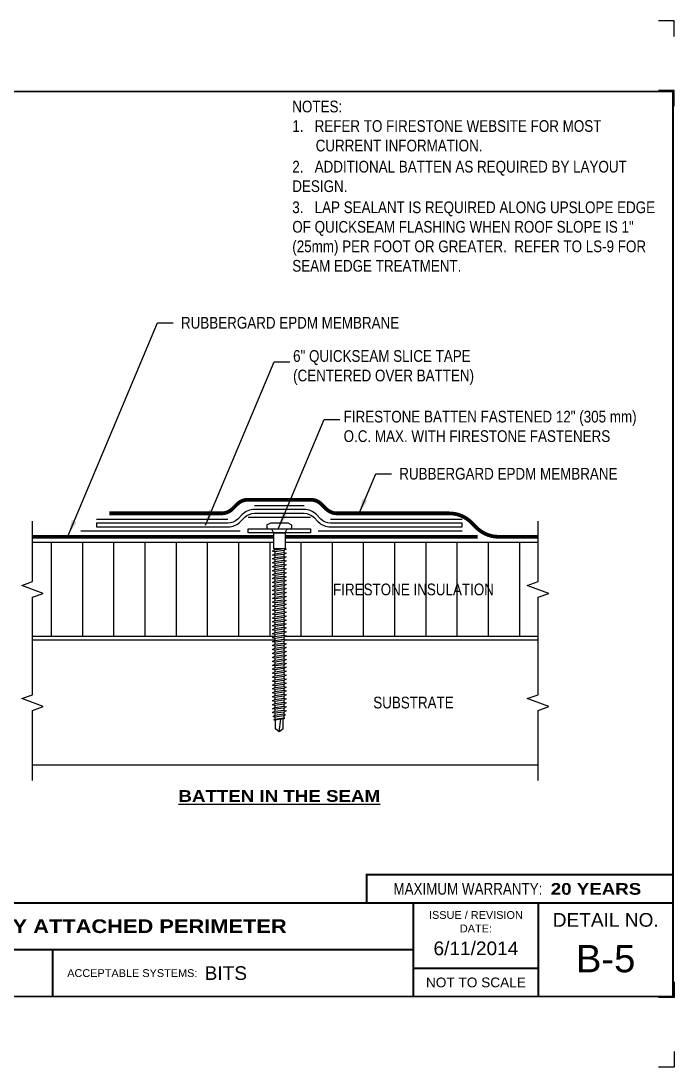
# Model space of a CAD drawing. Header units: inches. Extents: x 233.4 to 253.5, y -206.2 to -189.4.
# Drawn here: x 243.01 to 253.48, y -206.2 to -189.44 of the extents above; entities that cross this region are included whole.
import ezdxf
from ezdxf.enums import TextEntityAlignment as Align

# ---------------------------------------------------------------- set-up
doc = ezdxf.new("R2010")
doc.units = ezdxf.units.IN
doc.header["$MEASUREMENT"] = 0
doc.linetypes.add('HIDDEN', pattern=[0.375, 0.25, -0.125])
doc.layers.get('0').update_dxf_attribs({"linetype": 'CONTINUOUS'})
doc.layers.get('DEFPOINTS').update_dxf_attribs({"linetype": 'CONTINUOUS'})
for name, color, linetype in [('FSBP-ACCESSORY-FIRESTONE', 7, 'CONTINUOUS'), ('FSBP-ADHESIVE', 1, 'HIDDEN'), ('FSBP-ANNO-NOTE', 7, 'CONTINUOUS'), ('FSBP-INSULATION', 7, 'CONTINUOUS'), ('FSBP-MEMBRANE', 7, 'CONTINUOUS'), ('FSBP-SUBSTRATE-GENERIC', 9, 'CONTINUOUS'), ('FSBP-TTLB', 7, 'CONTINUOUS'), ('FSBP-TTLB-BORDER', 7, 'CONTINUOUS'), ('FSBP-TTLB-TEXT', 7, 'CONTINUOUS')]:
    doc.layers.add(name, color=color, linetype=linetype)
doc.styles.add('FSBP_ARIAL', font='arial.ttf')
doc.styles.add('FSBP_ARIAL_BOLD', font='')
doc.styles.add('FSBP_ARIAL_NAR', font='ARIALN.TTF')
doc.styles.get('FSBP_ARIAL_BOLD').set_extended_font_data('Arial Black')
doc.linetypes.add('ZIGZAG', pattern='A,0.0001,-0.2,[131,ltypeshp.shx,S=0.2,R=0,X=-0.2,Y=0],-0.4,[131,ltypeshp.shx,S=0.2,R=180,X=0.2,Y=0],-0.2', length=0.8001)
doc.dimstyles.new('FSBP-LEADER', dxfattribs={"dimtxt": 0.1875, "dimasz": 0.25, "dimexe": 0.0625, "dimexo": 0.125, "dimgap": 0.125, "dimtad": 0, "dimtih": 1, "dimtoh": 1, "dimdec": 4, "dimzin": 0, "dimdsep": 46, "dimlunit": 4, "dimtxsty": 'FSBP_ARIAL_NAR', "dimcen": 0.09375, "dimclrd": 256, "dimclre": 256, "dimclrt": 256, "dimadec": 0, "dimazin": 0, "dimtfac": 1, "dimtdec": 4, "dimtofl": 0, "dimtmove": 0, "dimatfit": 3, "dimfxl": 1, "dimtolj": 1, "dimtzin": 0, "dimlwd": -1, "dimlwe": -1, "dimarcsym": 0})

# ---------------------------------------------------------------- blocks, each defined once
blk = doc.blocks.new('TTLB-EPDM_1')
at = {"layer": 'DEFPOINTS', "linetype": 'Continuous', "ltscale": 1.75}
for points in [[(20.01562500000003, 13.88083333333333), (20.01562500000003, 14.13083333333333), (19.76562500000003, 14.13083333333333)], [(20.01562500000003, -2.380833333333342), (20.01562500000003, -2.630833333333342), (19.76562500000003, -2.630833333333342)]]:
    blk.add_lwpolyline(points, dxfattribs=at)
at = {"layer": 'DEFPOINTS', "color": 1}
for points in [[(20.015625, 12.765625), (20.015625, 13.015625), (19.765625, 13.015625)], [(20.015625, -1.265625), (20.015625, -1.515625), (19.765625, -1.515625)]]:
    blk.add_lwpolyline(points, dxfattribs=at)
at = {"layer": 'FSBP-TTLB', "const_width": 0.03125}
blk.add_lwpolyline([(15.09028770518938, 0), (20, 0), (20, 0.4512598240669945), (15.09028770518938, 0.4512598240669945)], close=True, dxfattribs=at)
for points in [[(0, 0), (0, -1.5), (20, -1.5), (20, 0), (0, 0)], [(15.84028770518938, 0), (15.84028770518938, -1.5)], [(17.84110496735593, 0), (17.84110496735593, -1.5)], [(20, 0), (20, -1.5)], [(4.825208527206769, -0.75), (15.84028770518938, -0.75)], [(15.84028770518938, -1.048740175933006), (17.84110496735593, -1.048740175933006)]]:
    blk.add_lwpolyline(points, dxfattribs=at)
at = {"layer": 'FSBP-TTLB-BORDER', "const_width": 0.03125}
blk.add_lwpolyline([(20, 0), (20, 13), (0, 13), (0, 0)], dxfattribs=at)
at = {"layer": 'FSBP-TTLB-TEXT', "const_width": 0.03125}
blk.add_lwpolyline([(10.06152282927678, -0.75), (10.06152282927678, -1.5)], dxfattribs=at)
at = {"layer": 'FSBP-TTLB-TEXT', "style": 'FSBP_ARIAL_NAR'}
blk.add_text('MAXIMUM WARRANTY:', height=0.1875, dxfattribs=at).set_placement((17.90516569312837, 0.2256299120335257), align=Align.MIDDLE_RIGHT)
at = {"layer": 'FSBP-TTLB-TEXT', "style": 'FSBP_ARIAL'}
for s, height, p in [('ISSUE / REVISION', 0.125, (16.84069633627263, -0.1938496373466023)), ('DETAIL NO.', 0.21875, (18.92055248367797, -0.2724398367368792)), ('DATE:', 0.125, (16.84069633627263, -0.409973105348854)), ('NOT TO SCALE', 0.15625, (16.84069633627263, -1.274370087966503))]:
    blk.add_text(s, height=height, dxfattribs=at).set_placement(p, align=Align.MIDDLE_CENTER)
blk.add_text('ACCEPTABLE SYSTEMS:', height=0.125, dxfattribs=at).set_placement((10.29281281591562, -1.125), align=Align.MIDDLE_LEFT)
at = {"layer": 'FSBP-TTLB-TEXT'}
for tag, height, style, p in [('MAXIMUM_WARRANTY', 0.1875, 'FSBP_ARIAL_BOLD', (18.03987100774941, 0.2240244307510579)), ('ACCPT_SYSTEMS', 0.21875, 'FSBP_ARIAL', (12.49438170418193, -1.125))]:
    blk.add_attdef(tag, text='', height=height, dxfattribs=dict(at, style=style)).set_placement(p, align=Align.MIDDLE_LEFT)
for tag, height, style, p in [('DETAIL_DESCP_LINE_1', 0.21875, 'FSBP_ARIAL_BOLD', (10.33118450231211, -0.3736318192489421)), ('ISSUE_REV_DATE', 0.21875, 'FSBP_ARIAL', (16.84069633627263, -0.7282559425942452)), ('DETAIL_NUMBER', 0.4375, 'FSBP_ARIAL', (18.91941590748775, -0.8931630692489421))]:
    blk.add_attdef(tag, text='', height=height, dxfattribs=dict(at, style=style)).set_placement(p, align=Align.MIDDLE_CENTER)
blk = doc.blocks.new('FSBP_AP_FASTENER_01')
at = {"layer": 'FSBP-ACCESSORY-FIRESTONE'}
for p, q in [((-0.125, 0.04849224421338505), (-0.09375, -0.01400775578661495)), ((0.09375, -0.01400775578661495), (0.125, 0.04849224421338505)), ((-0.09375, -0.01400775578661495), (-0.09375, -0.264007755786615)), ((-0.09375, -0.01400775578661495), (0.09375, -0.01400775578661495)), ((0.09375, -0.01400775578661495), (0.09375, -0.264007755786615)), ((-0.09375, -0.264007755786615), (-0.0703125, -0.2840970415008996)), ((-0.0703125, -0.3156643085181585), (-0.0703125, -0.3472315755354103)), ((0.0703125, -0.2955750228038667), (0.0703125, -0.3271422898211327)), ((-0.0703125, -0.3787988425526763), (-0.0703125, -0.410366109569928)), ((-0.0703125, -0.4419333765871798), (-0.0703125, -0.4735006436044458)), ((0.0703125, -0.3587095568383845), (0.0703125, -0.3902768238556433)), ((0.0703125, -0.4218440908729022), (0.0703125, -0.453411357890154)), ((0.0703125, -0.4849786249074128), (0.0703125, -0.5165458919246717)), ((-0.0703125, -0.5050679106216975), (-0.0703125, -0.5366351776389564)), ((-0.0703125, -0.5682024446562153), (-0.0703125, -0.599769711673467)), ((-0.0703125, -0.631336978690733), (-0.0703125, -0.6629042457079848)), ((0.0703125, -0.5481131589419235), (0.0703125, -0.5796804259591894)), ((0.0703125, -0.6112476929764412), (0.0703125, -0.6428149599937001)), ((-0.0703125, -0.6944715127252366), (-0.0703125, -0.7260387797425025)), ((-0.0703125, -0.7576060467597543), (-0.0703125, -0.7891733137770132)), ((-0.0703125, -0.820740580794272), (-0.0703125, -0.8523078478115238)), ((0.0703125, -0.674382227010959), (0.0703125, -0.7059494940282107)), ((0.0703125, -0.7375167610454696), (0.0703125, -0.7690840280627285)), ((0.0703125, -0.8006512950799802), (0.0703125, -0.8322185620972462)), ((-0.0703125, -0.8838751148287898), (-0.0703125, -0.9154423818460415)), ((-0.0703125, -0.9470096488632933), (-0.0703125, -0.9785769158805593)), ((0.0703125, -0.863785829114498), (0.0703125, -0.8953530961317568)), ((0.0703125, -0.9269203631490157), (0.0703125, -0.9584876301662675)), ((0.0703125, -0.9900548971835264), (0.0703125, -1.021622164200785)), ((-0.0703125, -1.010144182897811), (-0.0703125, -1.04171144991507)), ((-0.0703125, -1.073278716932329), (-0.0703125, -1.104845983949581)), ((-0.0703125, -1.136413250966847), (-0.0703125, -1.167980517984098)), ((0.0703125, -1.053189431218037), (0.0703125, -1.084756698235303)), ((0.0703125, -1.116323965252555), (0.0703125, -1.147891232269814)), ((-0.0703125, -1.19954778500135), (-0.0703125, -1.231115052018616)), ((-0.0703125, -1.262682319035868), (-0.0703125, -1.294249586053127)), ((-0.0703125, -1.325816853070386), (-0.0703125, -1.357384120087637)), ((0.0703125, -1.179458499287072), (0.0703125, -1.211025766304324)), ((0.0703125, -1.242593033321583), (0.0703125, -1.274160300338842)), ((0.0703125, -1.305727567356094), (0.0703125, -1.33729483437336)), ((-0.0703125, -1.388951387104903), (-0.0703125, -1.420518654122155)), ((-0.0703125, -1.452085921139407), (-0.0703125, -1.483653188156673)), ((0.0703125, -1.368862101390611), (0.0703125, -1.40042936840787)), ((0.0703125, -1.431996635425129), (0.0703125, -1.463563902442381)), ((0.0703125, -1.49513116945964), (0.0703125, -1.526698436476899)), ((-0.0703125, -1.515220455173925), (-0.0703125, -1.546787722191183)), ((-0.0703125, -1.578354989208442), (-0.0703125, -1.609922256225694)), ((-0.0703125, -1.64148952324296), (-0.0703125, -1.673056790260212)), ((0.0703125, -1.558265703494151), (0.0703125, -1.589832970511416)), ((0.0703125, -1.621400237528668), (0.0703125, -1.652967504545927)), ((-0.0703125, -1.704624057277464), (-0.0703125, -1.73619132429473)), ((-0.0703125, -1.767758591311981), (-0.0703125, -1.79932585832924)), ((-0.0703125, -1.830893125346499), (-0.0703125, -1.862460392363751)), ((0.0703125, -1.684534771563186), (0.0703125, -1.716102038580438)), ((0.0703125, -1.747669305597697), (0.0703125, -1.779236572614955)), ((0.0703125, -1.810803839632207), (0.0703125, -1.842371106649473)), ((-0.0703125, -1.894027659381017), (-0.0703125, -1.925594926398269)), ((-0.0703125, -1.95716219341552), (-0.0703125, -1.988729460432786)), ((0.0703125, -1.873938373666725), (0.0703125, -1.905505640683984)), ((0.0703125, -1.937072907701243), (0.0703125, -1.968640174718495)), ((0.0703125, -2.000207441735753), (0.0703125, -2.031774708753012)), ((-0.0703125, -2.020296727450038), (-0.0703125, -2.051863994467297)), ((-0.0703125, -2.083431261484556), (-0.0703125, -2.114998528501808)), ((-0.0703125, -2.146565795519074), (-0.0703125, -2.178133062536325)), ((0.0703125, -2.063341975770264), (0.0703125, -2.09490924278753)), ((0.0703125, -2.126476509804782), (0.0703125, -2.158043776822041)), ((-0.0703125, -2.209700329553577), (-0.0703125, -2.241267596570843)), ((-0.0703125, -2.272834863588095), (-0.0703125, -2.304402130605354)), ((-0.0703125, -2.335969397622613), (-0.0703125, -2.367536664639864)), ((0.0703125, -2.189611043839299), (0.0703125, -2.221178310856551)), ((0.0703125, -2.25274557787381), (0.0703125, -2.284312844891069)), ((0.0703125, -2.315880111908321), (0.0703125, -2.347447378925587)), ((-0.0703125, -2.39910393165713), (-0.0703125, -2.430671198674382)), ((-0.0703125, -2.462238465691634), (-0.0703125, -2.4938057327089)), ((0.0703125, -2.379014645942839), (0.0703125, -2.410581912960097)), ((0.0703125, -2.442149179977356), (0.0703125, -2.473716446994608)), ((0.0703125, -2.505283714011867), (0.0703125, -2.536850981029126)), ((-0.0703125, -2.525372999726152), (-0.0703125, -2.55694026674341)), ((-0.0703125, -2.588507533760669), (-0.0703125, -2.620074800777921)), ((-0.0703125, -2.651642067795187), (-0.0703125, -2.683209334812439)), ((0.0703125, -2.568418248046378), (0.0703125, -2.599985515063644)), ((0.0703125, -2.631552782080895), (0.0703125, -2.663120049098154)), ((-0.0703125, -2.714776601829691), (-0.0703125, -2.746343868846957)), ((-0.0703125, -2.777911135864208), (-0.0703125, -2.809478402881467)), ((-0.0703125, -2.841045669898726), (-0.0703125, -2.872612936915978)), ((0.0703125, -2.694687316115413), (0.0703125, -2.726254583132665)), ((0.0703125, -2.757821850149924), (0.0703125, -2.789389117167183)), ((0.0703125, -2.820956384184434), (0.0703125, -2.8525236512017)), ((-0.0703125, -2.904180203933244), (-0.0703125, -2.935747470950496)), ((-0.0703125, -2.967314737967747), (-0.0703125, -2.998882004985013)), ((-0.0625, -3.154632755786622), (-0.0625, -3.013549567065063)), ((0, -3.201507755786615), (0.02460623630038583, -3.00110581902215)), ((0.0625, -3.154632755786601), (0.0625, -2.995692424207924)), ((0.0703125, -2.884090918218952), (0.0703125, -2.915658185236211)), ((0.0703125, -2.94722545225347), (0.0703125, -2.978792719270722)), ((0, -3.201507755786615), (-0.06250000000001421, -3.154632755786615)), ((0.0625, -3.154632755786615), (0, -3.201507755786615))]:
    blk.add_line(p, q, dxfattribs=at)
blk.add_lwpolyline([(0.1875, 0.04849224421338505, 0.1250000000000271), (0.203125, 0.110992244213385), (0.140625, 0.142242244213385), (-0.140625, 0.142242244213385), (-0.203125, 0.110992244213385, 0.1250000000000271), (-0.1875, 0.04849224421338505)], format="xyb", close=True, dxfattribs=at)
for points in [[(-0.109375, -0.3054610321523867), (-0.0703125, -0.2840970415008996), (0.0703125, -0.264007755786615), (0.109375, -0.2742110321523867), (0.0703125, -0.2955750228038667), (-0.0703125, -0.3156643085181585)], [(-0.109375, -0.3685955661869045), (-0.0703125, -0.3472315755354103), (0.0703125, -0.3271422898211327), (0.109375, -0.3373455661869045), (0.0703125, -0.3587095568383845), (-0.0703125, -0.3787988425526763)], [(-0.109375, -0.431730100221408), (-0.0703125, -0.410366109569928), (0.0703125, -0.3902768238556433), (0.109375, -0.400480100221408), (0.0703125, -0.4218440908729022), (-0.0703125, -0.4419333765871798)], [(-0.109375, -0.4948646342559258), (-0.0703125, -0.4735006436044458), (0.0703125, -0.453411357890154), (0.109375, -0.4636146342559258), (0.0703125, -0.4849786249074128), (-0.0703125, -0.5050679106216975)], [(-0.109375, -0.5579991682904435), (-0.0703125, -0.5366351776389564), (0.0703125, -0.5165458919246717), (0.109375, -0.5267491682904435), (0.0703125, -0.5481131589419235), (-0.0703125, -0.5682024446562153)], [(-0.109375, -0.6211337023249612), (-0.0703125, -0.599769711673467), (0.0703125, -0.5796804259591894), (0.109375, -0.5898837023249612), (0.0703125, -0.6112476929764412), (-0.0703125, -0.631336978690733)], [(-0.109375, -0.6842682363594648), (-0.0703125, -0.6629042457079848), (0.0703125, -0.6428149599937001), (0.109375, -0.6530182363594648), (0.0703125, -0.674382227010959), (-0.0703125, -0.6944715127252366)], [(-0.109375, -0.7474027703939825), (-0.0703125, -0.7260387797425025), (0.0703125, -0.7059494940282107), (0.109375, -0.7161527703939825), (0.0703125, -0.7375167610454696), (-0.0703125, -0.7576060467597543)], [(-0.109375, -0.8105373044285002), (-0.0703125, -0.7891733137770132), (0.0703125, -0.7690840280627285), (0.109375, -0.7792873044285002), (0.0703125, -0.8006512950799802), (-0.0703125, -0.820740580794272)], [(-0.109375, -0.873671838463018), (-0.0703125, -0.8523078478115238), (0.0703125, -0.8322185620972462), (0.109375, -0.842421838463018), (0.0703125, -0.863785829114498), (-0.0703125, -0.8838751148287898)], [(-0.109375, -0.9368063724975215), (-0.0703125, -0.9154423818460415), (0.0703125, -0.8953530961317568), (0.109375, -0.9055563724975215), (0.0703125, -0.9269203631490157), (-0.0703125, -0.9470096488632933)], [(-0.109375, -0.9999409065320393), (-0.0703125, -0.9785769158805593), (0.0703125, -0.9584876301662675), (0.109375, -0.9686909065320393), (0.0703125, -0.9900548971835264), (-0.0703125, -1.010144182897811)], [(-0.109375, -1.063075440566557), (-0.0703125, -1.04171144991507), (0.0703125, -1.021622164200785), (0.109375, -1.031825440566557), (0.0703125, -1.053189431218037), (-0.0703125, -1.073278716932329)], [(-0.109375, -1.126209974601075), (-0.0703125, -1.104845983949581), (0.0703125, -1.084756698235303), (0.109375, -1.094959974601075), (0.0703125, -1.116323965252555), (-0.0703125, -1.136413250966847)], [(-0.109375, -1.189344508635578), (-0.0703125, -1.167980517984098), (0.0703125, -1.147891232269814), (0.109375, -1.158094508635578), (0.0703125, -1.179458499287072), (-0.0703125, -1.19954778500135)], [(-0.109375, -1.252479042670096), (-0.0703125, -1.231115052018616), (0.0703125, -1.211025766304324), (0.109375, -1.221229042670096), (0.0703125, -1.242593033321583), (-0.0703125, -1.262682319035868)], [(-0.109375, -1.315613576704614), (-0.0703125, -1.294249586053127), (0.0703125, -1.274160300338842), (0.109375, -1.284363576704614), (0.0703125, -1.305727567356094), (-0.0703125, -1.325816853070386)], [(-0.109375, -1.378748110739132), (-0.0703125, -1.357384120087637), (0.0703125, -1.33729483437336), (0.109375, -1.347498110739132), (0.0703125, -1.368862101390611), (-0.0703125, -1.388951387104903)], [(-0.109375, -1.441882644773635), (-0.0703125, -1.420518654122155), (0.0703125, -1.40042936840787), (0.109375, -1.410632644773635), (0.0703125, -1.431996635425129), (-0.0703125, -1.452085921139407)], [(-0.109375, -1.505017178808153), (-0.0703125, -1.483653188156673), (0.0703125, -1.463563902442381), (0.109375, -1.473767178808153), (0.0703125, -1.49513116945964), (-0.0703125, -1.515220455173925)], [(-0.109375, -1.568151712842671), (-0.0703125, -1.546787722191183), (0.0703125, -1.526698436476899), (0.109375, -1.536901712842671), (0.0703125, -1.558265703494151), (-0.0703125, -1.578354989208442)], [(-0.109375, -1.631286246877188), (-0.0703125, -1.609922256225694), (0.0703125, -1.589832970511416), (0.109375, -1.600036246877188), (0.0703125, -1.621400237528668), (-0.0703125, -1.64148952324296)], [(-0.109375, -1.694420780911692), (-0.0703125, -1.673056790260212), (0.0703125, -1.652967504545927), (0.109375, -1.663170780911692), (0.0703125, -1.684534771563186), (-0.0703125, -1.704624057277464)], [(-0.109375, -1.75755531494621), (-0.0703125, -1.73619132429473), (0.0703125, -1.716102038580438), (0.109375, -1.72630531494621), (0.0703125, -1.747669305597697), (-0.0703125, -1.767758591311981)], [(-0.109375, -1.820689848980727), (-0.0703125, -1.79932585832924), (0.0703125, -1.779236572614955), (0.109375, -1.789439848980727), (0.0703125, -1.810803839632207), (-0.0703125, -1.830893125346499)], [(-0.109375, -1.883824383015245), (-0.0703125, -1.862460392363751), (0.0703125, -1.842371106649473), (0.109375, -1.852574383015245), (0.0703125, -1.873938373666725), (-0.0703125, -1.894027659381017)], [(-0.109375, -1.946958917049749), (-0.0703125, -1.925594926398269), (0.0703125, -1.905505640683984), (0.109375, -1.915708917049749), (0.0703125, -1.937072907701243), (-0.0703125, -1.95716219341552)], [(-0.109375, -2.010093451084266), (-0.0703125, -1.988729460432786), (0.0703125, -1.968640174718495), (0.109375, -1.978843451084266), (0.0703125, -2.000207441735753), (-0.0703125, -2.020296727450038)], [(-0.109375, -2.073227985118784), (-0.0703125, -2.051863994467297), (0.0703125, -2.031774708753012), (0.109375, -2.041977985118784), (0.0703125, -2.063341975770264), (-0.0703125, -2.083431261484556)], [(-0.109375, -2.136362519153302), (-0.0703125, -2.114998528501808), (0.0703125, -2.09490924278753), (0.109375, -2.105112519153302), (0.0703125, -2.126476509804782), (-0.0703125, -2.146565795519074)], [(-0.109375, -2.199497053187805), (-0.0703125, -2.178133062536325), (0.0703125, -2.158043776822041), (0.109375, -2.168247053187805), (0.0703125, -2.189611043839299), (-0.0703125, -2.209700329553577)], [(-0.109375, -2.262631587222323), (-0.0703125, -2.241267596570843), (0.0703125, -2.221178310856551), (0.109375, -2.231381587222323), (0.0703125, -2.25274557787381), (-0.0703125, -2.272834863588095)], [(-0.109375, -2.325766121256841), (-0.0703125, -2.304402130605354), (0.0703125, -2.284312844891069), (0.109375, -2.294516121256841), (0.0703125, -2.315880111908321), (-0.0703125, -2.335969397622613)], [(-0.109375, -2.388900655291359), (-0.0703125, -2.367536664639864), (0.0703125, -2.347447378925587), (0.109375, -2.357650655291359), (0.0703125, -2.379014645942839), (-0.0703125, -2.39910393165713)], [(-0.109375, -2.452035189325862), (-0.0703125, -2.430671198674382), (0.0703125, -2.410581912960097), (0.109375, -2.420785189325862), (0.0703125, -2.442149179977356), (-0.0703125, -2.462238465691634)], [(-0.109375, -2.51516972336038), (-0.0703125, -2.4938057327089), (0.0703125, -2.473716446994608), (0.109375, -2.48391972336038), (0.0703125, -2.505283714011867), (-0.0703125, -2.525372999726152)], [(-0.109375, -2.578304257394898), (-0.0703125, -2.55694026674341), (0.0703125, -2.536850981029126), (0.109375, -2.547054257394898), (0.0703125, -2.568418248046378), (-0.0703125, -2.588507533760669)], [(-0.109375, -2.641438791429415), (-0.0703125, -2.620074800777921), (0.0703125, -2.599985515063644), (0.109375, -2.610188791429415), (0.0703125, -2.631552782080895), (-0.0703125, -2.651642067795187)], [(-0.109375, -2.704573325463919), (-0.0703125, -2.683209334812439), (0.0703125, -2.663120049098154), (0.109375, -2.673323325463919), (0.0703125, -2.694687316115413), (-0.0703125, -2.714776601829691)], [(-0.109375, -2.767707859498437), (-0.0703125, -2.746343868846957), (0.0703125, -2.726254583132665), (0.109375, -2.736457859498437), (0.0703125, -2.757821850149924), (-0.0703125, -2.777911135864208)], [(-0.109375, -2.830842393532954), (-0.0703125, -2.809478402881467), (0.0703125, -2.789389117167183), (0.109375, -2.799592393532954), (0.0703125, -2.820956384184434), (-0.0703125, -2.841045669898726)], [(-0.109375, -2.893976927567472), (-0.0703125, -2.872612936915978), (0.0703125, -2.8525236512017), (0.109375, -2.862726927567472), (0.0703125, -2.884090918218952), (-0.0703125, -2.904180203933244)], [(-0.099609375, -2.955716372316267), (-0.0703125, -2.935747470950496), (0.0703125, -2.915658185236211), (0.099609375, -2.927256550887698), (0.0703125, -2.94722545225347), (-0.0703125, -2.967314737967747)], [(-0.0849609375, -3.008866455667892), (-0.0703125, -2.998882004985013), (0.0703125, -2.978792719270722), (0.0849609375, -2.984591902096462), (0.0703125, -2.994576352779355), (-0.0703125, -3.014665638493632)]]:
    blk.add_lwpolyline(points, close=True, dxfattribs=at)
blk.add_lwpolyline([(-0.09375, -0.264007755786615), (0.09375, -0.264007755786615)], dxfattribs=at)

msp = doc.modelspace()

# ---------------------------------------------------------------- hatches: boundary and pattern name
at = {"layer": 'FSBP-INSULATION'}
h = msp.add_hatch(dxfattribs=at)
h.set_pattern_fill('LINE', color=256, scale=4, angle=90, style=0)
h.set_pattern_definition([(90, (45.50437657347447, 56.84442754729888), (-0.5, 3.061515884555943e-17), [])])
h.paths.add_polyline_path([(251.2987240267959, -197.7986655899474), (247.2469352051023, -197.7986655899474), (247.2469352051023, -197.8985375557668), (247.2625602051023, -197.9026188663132), (247.2234977051023, -197.9239828569646), (247.2234977051023, -197.9555501239819), (247.2625602051024, -197.9657534003477), (247.2234977051023, -197.9871173909992), (247.2234977051023, -198.0186846580164), (247.2625602051023, -198.0288879343822), (247.2234977051023, -198.0502519250337), (247.2234977051023, -198.0818191920509), (247.2625602051024, -198.0920224684168), (247.2234977051023, -198.1133864590682), (247.2234977051024, -198.1449537260855), (247.2625602051023, -198.1551570024512), (247.2234977051023, -198.1765209931027), (247.2234977051023, -198.20808826012), (247.2625602051023, -198.2182915364857), (247.2234977051023, -198.2396555271372), (247.2234977051023, -198.2712227941545), (247.2625602051023, -198.2814260705202), (247.2234977051023, -198.3027900611718), (247.2234977051023, -198.334357328189), (247.2625602051024, -198.3445606045548), (247.2234977051023, -198.3659245952063), (247.2234977051024, -198.3974918622235), (247.2625602051023, -198.4076951385892), (247.2234977051023, -198.4290591292408), (247.2234977051023, -198.4606263962581), (247.2625602051022, -198.4708296726238), (247.2234977051023, -198.4921936632753), (247.2234977051024, -198.5237609302926), (247.2625602051024, -198.5339642066583), (247.2234977051023, -198.5553281973098), (247.2234977051023, -198.5868954643271), (247.2625602051022, -198.5970987406928), (247.2234977051023, -198.6184627313443), (247.2234977051023, -198.6500299983616), (247.2625602051023, -198.6602332747274), (247.2234977051023, -198.6815972653789), (247.2234977051023, -198.7131645323961), (247.2625602051024, -198.7233678087619), (247.2234977051023, -198.7447317994133), (247.2234977051023, -198.7762990664306), (247.2625602051023, -198.7865023427964), (247.2234977051023, -198.8078663334479), (247.2234977051023, -198.8394336004652), (247.2625602051022, -198.8496368768309), (247.2234977051023, -198.8710008674824), (247.2234977051023, -198.9025681344997), (247.2625602051023, -198.9127714108654), (247.2234977051023, -198.9341354015169), (247.2234977051023, -198.9657026685341), (247.2625602051024, -198.9759059449), (247.2234977051023, -198.9972699355515), (247.2234977051023, -199.0288372025686), (247.2625602051023, -199.0390404789345), (247.2234977051023, -199.0604044695859), (247.2234977051023, -199.0919717366032), (247.2625602051023, -199.1021750129689), (247.2234977051023, -199.1235390036205), (247.2234977051024, -199.1551062706377), (247.2625602051023, -199.1653095470035), (247.2234977051023, -199.1866735376549), (247.2234977051023, -199.2182408046722), (247.2625602051023, -199.228444081038), (247.2234977051023, -199.2498080716895), (247.2234977051023, -199.2813753387067), (247.2625602051023, -199.2915786150725), (247.2496021880085, -199.2986655899474), (251.2987240267959, -199.2986655899474), (251.2987240267959, -198.6736655899475), (251.4704413655118, -198.6111655899475), (251.1270066880799, -198.4861655899474), (251.2987240267958, -198.4236655899475)])
h.paths.add_polyline_path([(247.0828727051023, -198.4175811479378), (247.0828727051023, -198.3860138809205), (247.0438102051024, -198.3758106045548), (247.0828727051023, -198.3544466139033), (247.0828727051023, -198.3228793468861), (247.0438102051023, -198.3126760705202), (247.0828727051023, -198.2913120798688), (247.0828727051023, -198.2597448128515), (247.0438102051023, -198.2495415364857), (247.0828727051023, -198.2281775458343), (247.0828727051023, -198.196610278817), (247.0438102051023, -198.1864070024512), (247.0828727051023, -198.1650430117998), (247.0828727051023, -198.1334757447825), (247.0438102051023, -198.1232724684168), (247.0828727051023, -198.1019084777652), (247.0828727051023, -198.070341210748), (247.0438102051023, -198.0601379343822), (247.0828727051023, -198.0387739437307), (247.0828727051023, -198.0072066767135), (247.0438102051023, -197.9970034003477), (247.0828727051023, -197.9756394096962), (247.0828727051023, -197.944072142679), (247.0438102051024, -197.9338688663131), (247.0828727051023, -197.9125048756617), (247.0594352051023, -197.8924155899475), (247.0594352051023, -197.7986655899475), (243.2004272333932, -197.7986655899475), (243.2004272333932, -198.4236655899474), (243.0287098946772, -198.4861655899474), (243.3721445721092, -198.6111655899474), (243.2004272333932, -198.6736655899475), (243.2004272333932, -199.2986655899474), (247.0828727051023, -199.2986655899474), (247.0828727051023, -199.2698973574037), (247.0438102051023, -199.2596940810379), (247.0828727051023, -199.2383300903865), (247.0828727051023, -199.2067628233692), (247.0438102051023, -199.1965595470035), (247.0828727051023, -199.175195556352), (247.0828727051023, -199.1436282893347), (247.0438102051023, -199.1334250129689), (247.0828727051023, -199.1120610223174), (247.0828727051023, -199.0804937553002), (247.0438102051023, -199.0702904789345), (247.0828727051023, -199.048926488283), (247.0828727051023, -199.0173592212657), (247.0438102051023, -199.0071559448999), (247.0828727051023, -198.9857919542484), (247.0828727051023, -198.9542246872311), (247.0438102051023, -198.9440214108654), (247.0828727051023, -198.9226574202139), (247.0828727051023, -198.8910901531967), (247.0438102051023, -198.8808868768309), (247.0828727051023, -198.8595228861794), (247.0828727051023, -198.8279556191621), (247.0438102051023, -198.8177523427964), (247.0828727051023, -198.7963883521449), (247.0828727051023, -198.7648210851277), (247.0438102051024, -198.7546178087619), (247.0828727051023, -198.7332538181104), (247.0828727051023, -198.7016865510931), (247.0438102051023, -198.6914832747274), (247.0828727051023, -198.6701192840758), (247.0828727051023, -198.6385520170585), (247.0438102051023, -198.6283487406928), (247.0828727051023, -198.6069847500414), (247.0828727051023, -198.5754174830241), (247.0438102051023, -198.5652142066584), (247.0828727051023, -198.5438502160068), (247.0828727051023, -198.5122829489896), (247.0438102051023, -198.5020796726238), (247.0828727051023, -198.4807156819723), (247.0828727051023, -198.449148414955), (247.0438102051022, -198.4389451385893)])
h.paths.add_polyline_path([(247.9657174439467, -198.694118778897), (250.6404062229372, -198.694118778897), (250.6404062229372, -198.4030845019529), (247.9657174439467, -198.4030845019529)], flags=24)

# ---------------------------------------------------------------- linework, layer by layer
at = {"layer": 'FSBP-ACCESSORY-FIRESTONE'}
msp.add_lwpolyline([(247.6531852051023, -197.5799155899474), (247.6531852051023, -197.6424155899474), (246.6531852051023, -197.6424155899474), (246.6531852051023, -197.5799155899474)], close=True, dxfattribs=at)
at = {"layer": 'FSBP-ADHESIVE', "linetype": 'ZIGZAG', "ltscale": 0.17}
for p, q in [((246.7567385956955, -197.2049155899474), (247.5496318145091, -197.2049155899474)), ((244.2222799411971, -197.4236655899474), (246.3308818145091, -197.4236655899474)), ((246.6531852051023, -197.3924155899474), (247.6531852051023, -197.3924155899474)), ((247.9754885956955, -197.4236655899475), (250.0840904690075, -197.4236655899474)), ((243.9722799411971, -197.6111655899474), (246.5281852051023, -197.6111655899474)), ((247.7781852051023, -197.6111655899474), (250.0840904690075, -197.6111655899474))]:
    msp.add_line(p, q, dxfattribs=at)
at = {"layer": 'FSBP-INSULATION', "linetype": 'Continuous'}
for points in [[(243.2004272333932, -199.2986655899474), (243.2004272333932, -198.6736655899474), (243.3721445721091, -198.6111655899474), (243.0287098946773, -198.4861655899474), (243.2004272333932, -198.4236655899474), (243.2004272333932, -197.4549155899474)], [(251.2987240267959, -199.2986655899474), (251.2987240267958, -198.6736655899474), (251.4704413655118, -198.6111655899474), (251.1270066880799, -198.4861655899474), (251.2987240267958, -198.4236655899474), (251.2987240267959, -197.4549155899474)]]:
    msp.add_lwpolyline(points, dxfattribs=at)
at = {"layer": 'FSBP-INSULATION'}
for points in [[(247.0594352051023, -197.7986655899474), (243.2004272333932, -197.7986655899474)], [(251.2987240267959, -197.7986655899474), (247.2469352051023, -197.7986655899474)], [(243.2004272333932, -199.2986655899474), (247.0828727051023, -199.2986655899474)], [(247.2496021880086, -199.2986655899474), (251.2987240267959, -199.2986655899474)]]:
    msp.add_lwpolyline(points, dxfattribs=at)
at = {"layer": 'FSBP-MEMBRANE', "const_width": 0.06}
msp.add_lwpolyline([(244.4278004239091, -197.3299155899474), (244.6105287124277, -197.3299155899474), (246.2273284239158, -197.3299155899474, 0.1989123673797007), (246.4041051192124, -197.256692285244), (246.4764085098057, -197.1843888946508, -0.198912367379665), (246.6531852051023, -197.1111655899474), (247.6531852051023, -197.1111655899474, -0.1989123673796589), (247.8299619003989, -197.1843888946508), (247.9022652909922, -197.2566922852441, 0.1989123673796589), (248.0790419862889, -197.3299155899475), (249.8769836878209, -197.3299155899475, -0.198912367379665), (250.2305370784142, -197.4763621993542), (250.3126438596007, -197.5584689805407, 0.1989123673796798), (250.666197250194, -197.7049155899474), (251.2987240267959, -197.7049155899474)], format="xyb", dxfattribs=at)
at = {"layer": 'FSBP-MEMBRANE'}
msp.add_lwpolyline([(244.2222799411971, -197.4874155899474), (244.2222799411971, -197.5474155899474), (246.3308818145091, -197.5474155899474, 0.1989123673796767), (246.5288717132414, -197.4654054886796), (246.6011751038345, -197.3931020980864, -0.1989123673796678), (246.7567385956955, -197.3286655899474), (247.1531852051023, -197.3286655899474), (247.5496318145091, -197.3286655899474, -0.1989123673796678), (247.7051953063701, -197.3931020980864), (247.7774986969633, -197.4654054886796, 0.1989123673796767), (247.9754885956955, -197.5474155899474), (250.0840904690075, -197.5474155899474), (250.0840904690075, -197.4874155899474), (247.9754885956955, -197.4874155899474, -0.1989123673796935), (247.8199251038345, -197.4229790818084), (247.7476217132413, -197.3506756912151, 0.1989123673796673), (247.5496318145091, -197.2686655899474), (247.1531852051023, -197.2686655899474), (246.7567385956955, -197.2686655899474, 0.198912367379658), (246.5587486969633, -197.3506756912152), (246.4864453063702, -197.4229790818084, -0.1989123673796818), (246.3308818145091, -197.4874155899474)], format="xyb", close=True, dxfattribs=at)
msp.add_lwpolyline([(243.2004272333932, -197.7049155899474, 0.06, 0.06, 0), (243.4127567397887, -197.7049155899474, 0.06, 0.06, 0), (247.0594352051023, -197.7049155899474, 0, 0, 0)], format="xyseb", dxfattribs=at)
at = {"layer": 'FSBP-MEMBRANE', "const_width": 0.06}
msp.add_lwpolyline([(247.2469352051023, -197.7049155899474), (250.3340904690075, -197.7049155899474)], dxfattribs=at)
at = {"layer": 'FSBP-SUBSTRATE-GENERIC'}
msp.add_line((243.2004272333932, -201.3611655899474), (251.2987240267959, -201.3611655899474), dxfattribs=at)
for points in [[(243.2004272333932, -201.6111655899474), (243.2004272333932, -200.4861655899474), (243.3721445721091, -200.4236655899474), (243.0287098946773, -200.2986655899474), (243.2004272333932, -200.2361655899474), (243.2004272333932, -199.2986655899474)], [(247.0828727051023, -199.3611655899474), (243.2004272333932, -199.3611655899474)], [(251.2987240267959, -199.3611655899474), (247.2507623872489, -199.3611655899474)], [(251.2987240267959, -201.6111655899474), (251.2987240267958, -200.4861655899474), (251.4704413655118, -200.4236655899474), (251.1270066880799, -200.2986655899474), (251.2987240267958, -200.2361655899474), (251.2987240267959, -199.2986655899474)]]:
    msp.add_lwpolyline(points, dxfattribs=at)

# ---------------------------------------------------------------- block references
msp.add_blockref('TTLB-EPDM_1', (233.4627011304548, -203.5707045035641)).add_auto_attribs({'DETAIL_DESCP_LINE_1': 'MECHANICALLY ATTACHED PERIMETER', 'ACCPT_SYSTEMS': 'BITS', 'ISSUE_REV_DATE': '6/11/2014', 'DETAIL_NUMBER': 'B-5', 'MAXIMUM_WARRANTY': '20 YEARS'})
at = {"layer": 'FSBP-ACCESSORY-FIRESTONE'}
msp.add_blockref('FSBP_AP_FASTENER_01', (247.1531852051023, -197.6284078341608), dxfattribs=at)

# ---------------------------------------------------------------- texts
at = {"layer": 'FSBP-ANNO-NOTE', "style": 'FSBP_ARIAL_NAR'}
for p in [(245.5782759082481, -194.2760732136038), (249.0752642301015, -196.6948172731058)]:
    msp.add_text('RUBBERGARD EPDM MEMBRANE', height=0.1875, dxfattribs=at).set_placement(p, align=Align.MIDDLE_LEFT)
at = {"layer": 'FSBP-ANNO-NOTE'}
for s, style, p in [('FIRESTONE INSULATION', 'FSBP_ARIAL_NAR', (249.303061833442, -198.5486655899474)), ('SUBSTRATE', 'FSBP_ARIAL_NAR', (249.303061833442, -200.3611655899474)), ('%%UBATTEN IN THE SEAM', 'FSBP_ARIAL_BOLD', (247.1531852051023, -201.8583239681084))]:
    msp.add_text(s, height=0.1875, dxfattribs=dict(at, style=style)).set_placement(p, align=Align.MIDDLE_CENTER)
at = {"layer": 'FSBP-ANNO-NOTE', "char_height": 0.1875, "attachment_point": 1, "style": 'FSBP_ARIAL_NAR'}
for s, width, gutter_width, heights, insert in [('NOTES:\\P\\pi-0.375,l0.375;1.   REFER TO FIRESTONE WEBSITE FOR MOST CURRENT INFORMATION.\\P\\pi0,l0;{\\H0.083333x;\\P\\pi-0.375,l0.375;}2.   ADDITIONAL BATTEN AS REQUIRED BY LAYOUT DESIGN.\\P{\\H0.083333x;\\P}3.   LAP SEALANT IS REQUIRED ALONG UPSLOPE EDGE OF QUICKSEAM FLASHING WHEN ROOF SLOPE IS 1" (25mm) PER FOOT OR GREATER.  REFER TO LS-9 FOR SEAM EDGE TREATMENT.', 5.874534922006205, 5, [3.046734947694858], (247.3615012170121, -190.7174204356616)), ('6" QUICKSEAM SLICE TAPE\\P(CENTERED OVER BATTEN)', 4.237344107537865, 2.5, [0.5849446624599784], (247.3743917455904, -194.7147008986285)), ('FIRESTONE BATTEN FASTENED 12" (305 mm) O.C. MAX. WITH FIRESTONE FASTENERS', 4.766805223249321, 2.5, [0.5849446624599784], (248.1837927821944, -195.6862911642202))]:
    msp.add_mtext_dynamic_manual_height_columns(s, width=width, gutter_width=gutter_width, heights=heights, dxfattribs=dict(at, insert=insert))

# ---------------------------------------------------------------- leaders
at = {"layer": 'FSBP-ANNO-NOTE'}
for points in [[(243.7713232459823, -197.6840808877714), (245.2032759082481, -194.2760732136038), (245.4532759082481, -194.2760732136038)], [(245.9707020703035, -197.519578657184), (247.0709272457084, -194.9010732136038), (247.3209272457084, -194.9010732136038)], [(247.1411818929731, -197.5696295756218), (247.8734488653455, -195.8268544636038), (248.1234488653455, -195.8268544636038)], [(248.4283954528941, -197.3418574326759), (248.7002642301015, -196.6948172731058), (248.9502642301015, -196.6948172731058)]]:
    msp.add_leader(points, dimstyle='FSBP-LEADER', dxfattribs=at)

doc.saveas('drawing.dxf')
